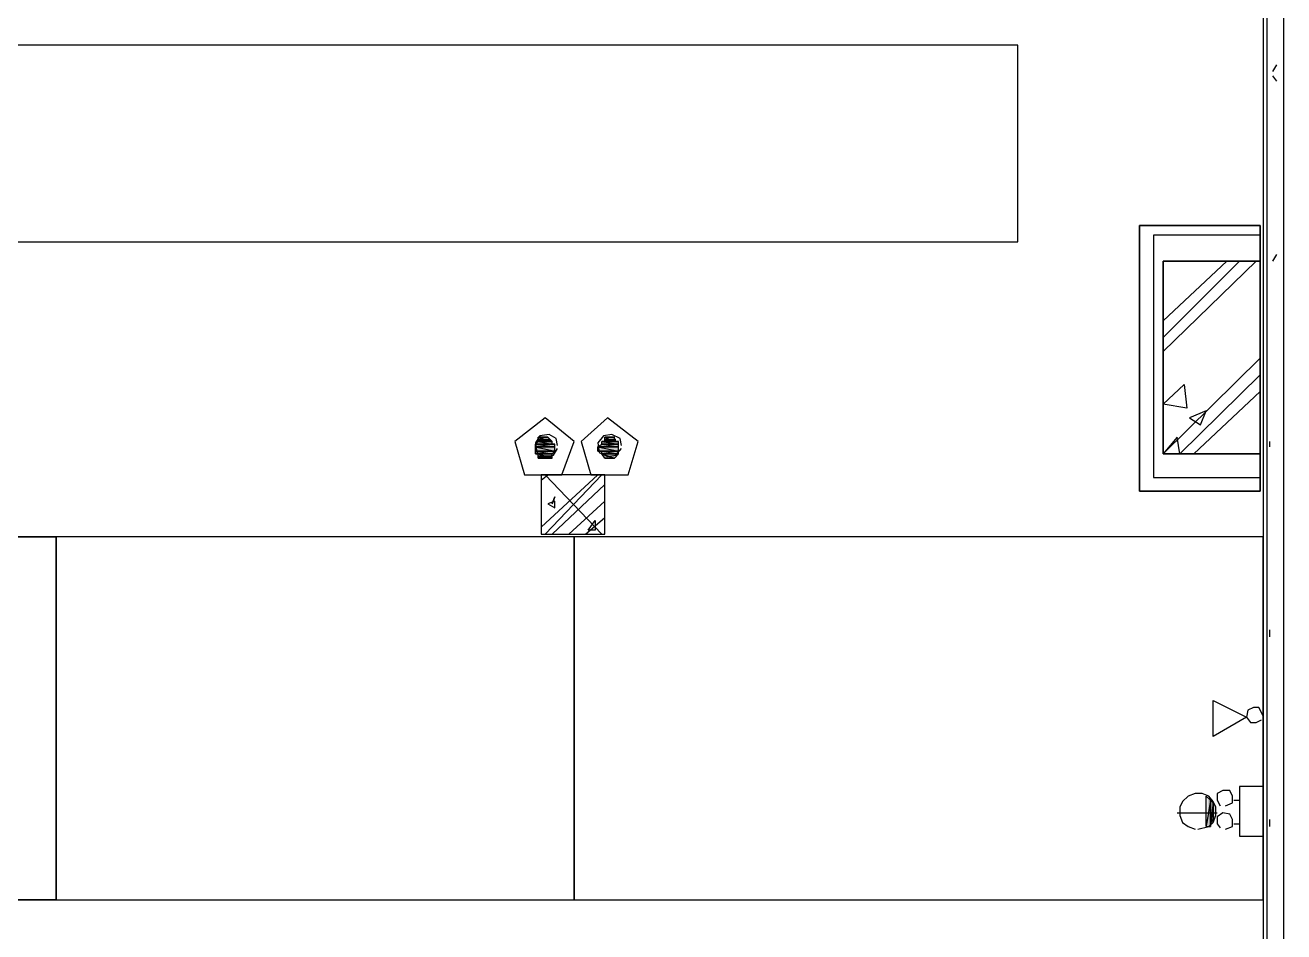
# Model space of a CAD drawing. Header units: millimetres. Extents: x 5 to 415, y 48 to 251.
# Drawn here: x 334.71 to 350.73, y 81.6 to 93.14 of the extents above; entities that cross this region are included whole.
import ezdxf

# ---------------------------------------------------------------- set-up
doc = ezdxf.new("R2010")
doc.units = ezdxf.units.MM
doc.layers.add('H', color=7, linetype='Continuous')
doc.layers.add('P', color=7, linetype='Continuous')

msp = doc.modelspace()

# ---------------------------------------------------------------- hatches: boundary and pattern name
at = {"layer": 'H', "linetype": 'Continuous'}
for points in [[(341.207, 87.806), (341.242, 87.842), (341.418, 87.842), (341.418, 87.806), (341.207, 87.806)], [(341.207, 87.753), (341.207, 87.806), (341.454, 87.806), (341.454, 87.753), (341.207, 87.753)], [(341.242, 87.842), (341.242, 87.877), (341.383, 87.877), (341.418, 87.842), (341.242, 87.842)], [(342.018, 87.753), (342.053, 87.806), (342.265, 87.806), (342.265, 87.753), (342.018, 87.753)], [(342.053, 87.806), (342.053, 87.842), (342.265, 87.842), (342.265, 87.806), (342.053, 87.806)], [(342.089, 87.842), (342.089, 87.877), (342.23, 87.877), (342.23, 87.842), (342.089, 87.842)], [(341.207, 87.718), (341.207, 87.753), (341.454, 87.753), (341.454, 87.718), (341.207, 87.718)], [(341.207, 87.665), (341.207, 87.718), (341.454, 87.718), (341.418, 87.665), (341.207, 87.665)], [(341.242, 87.63), (341.242, 87.665), (341.418, 87.665), (341.418, 87.63), (341.242, 87.63)], [(342.018, 87.718), (342.018, 87.753), (342.265, 87.753), (342.265, 87.718), (342.018, 87.718)], [(342.053, 87.665), (342.053, 87.718), (342.265, 87.718), (342.265, 87.665), (342.053, 87.665)], [(342.089, 87.63), (342.053, 87.665), (342.265, 87.665), (342.23, 87.63), (342.089, 87.63)], [(349.762, 82.938), (349.762, 83.308), (349.797, 83.273), (349.797, 82.938), (349.762, 82.938)], [(349.797, 82.973), (349.797, 83.273), (349.85, 83.22), (349.85, 83.026), (349.797, 82.973)]]:
    msp.add_hatch(color=256, dxfattribs=at).paths.add_polyline_path(points)

# ---------------------------------------------------------------- linework, layer by layer
at = {"layer": 'P'}
for points in [[(350.467, 103.223), (350.467, 71.684)], [(350.52, 79.34), (350.52, 103.223)], [(350.52, 71.684), (350.52, 103.223)], [(350.732, 71.684), (350.732, 103.258)], [(350.732, 71.684), (350.732, 103.223)], [(347.345, 92.886), (281.04, 92.886)], [(347.345, 92.886), (281.04, 92.886)], [(347.345, 92.886), (281.04, 92.886)], [(347.345, 90.382), (347.345, 92.886)], [(347.345, 90.382), (347.345, 92.886)], [(347.345, 90.382), (347.345, 92.886)], [(350.591, 92.551), (350.643, 92.639)], [(350.643, 92.428), (350.591, 92.498)], [(348.897, 87.207), (348.897, 90.593)], [(348.897, 90.593), (350.432, 90.593)], [(350.432, 90.593), (348.897, 90.593)], [(348.897, 90.593), (348.897, 87.207)], [(350.432, 90.593), (348.897, 90.593)], [(348.897, 90.593), (348.897, 87.207)], [(350.432, 90.593), (350.432, 90.135)], [(350.432, 90.47), (350.432, 90.593)], [(350.432, 87.207), (350.432, 90.593)], [(350.432, 87.207), (350.432, 90.593)], [(281.04, 90.382), (347.345, 90.382)], [(281.04, 90.382), (347.345, 90.382)], [(281.04, 90.382), (347.345, 90.382)], [(349.074, 90.47), (349.074, 87.383)], [(350.432, 90.47), (349.074, 90.47)], [(350.432, 90.47), (349.074, 90.47)], [(349.074, 90.47), (349.074, 87.383)], [(350.432, 90.47), (349.074, 90.47)], [(349.074, 90.47), (349.074, 87.383)], [(350.432, 87.383), (350.432, 90.47)], [(350.432, 87.383), (350.432, 90.47)], [(350.591, 90.135), (350.643, 90.223)], [(350.432, 90.135), (349.197, 90.135)], [(349.197, 90.135), (349.197, 87.683)], [(349.197, 89.376), (350.008, 90.135)], [(349.197, 89.165), (350.167, 90.135)], [(349.197, 88.988), (350.379, 90.135)], [(349.197, 89.376), (350.008, 90.135)], [(349.197, 89.165), (350.167, 90.135)], [(349.197, 88.988), (350.379, 90.135)], [(349.197, 87.683), (349.197, 90.135)], [(349.197, 90.135), (350.432, 90.135)], [(350.432, 90.135), (349.197, 90.135)], [(349.197, 90.135), (349.197, 87.683)], [(350.432, 90.135), (350.432, 87.683)], [(350.432, 90.135), (350.432, 87.683)], [(350.432, 87.683), (350.432, 90.135)], [(349.197, 87.683), (350.432, 88.9)], [(349.197, 87.683), (350.432, 88.9)], [(349.409, 87.683), (350.432, 88.688)], [(349.409, 87.683), (350.432, 88.688)], [(349.197, 88.318), (349.462, 88.565)], [(349.197, 88.318), (349.462, 88.565)], [(349.462, 88.565), (349.497, 88.265)], [(349.462, 88.565), (349.497, 88.265)], [(349.585, 87.683), (350.432, 88.477)], [(349.585, 87.683), (350.432, 88.477)], [(349.497, 88.265), (349.197, 88.318)], [(349.497, 88.265), (349.197, 88.318)], [(341.33, 88.142), (340.942, 87.842)], [(341.701, 87.842), (341.33, 88.142)], [(342.124, 88.142), (341.789, 87.842)], [(342.512, 87.842), (342.124, 88.142)], [(349.744, 88.23), (349.532, 88.142)], [(349.744, 88.23), (349.532, 88.142)], [(349.532, 88.142), (349.673, 88.053)], [(349.532, 88.142), (349.673, 88.053)], [(349.673, 88.053), (349.744, 88.23)], [(349.673, 88.053), (349.744, 88.23)], [(340.942, 87.842), (341.066, 87.418)], [(341.26, 87.912), (341.207, 87.824)], [(341.207, 87.806), (341.242, 87.842)], [(341.207, 87.824), (341.224, 87.701)], [(341.418, 87.806), (341.207, 87.806)], [(341.454, 87.806), (341.207, 87.806)], [(341.207, 87.806), (341.454, 87.806)], [(341.454, 87.806), (341.207, 87.806)], [(341.207, 87.806), (341.418, 87.806)], [(341.454, 87.806), (341.207, 87.806)], [(341.207, 87.806), (341.454, 87.771)], [(341.207, 87.806), (341.454, 87.771)], [(341.207, 87.771), (341.207, 87.806)], [(341.277, 87.895), (341.242, 87.895)], [(341.242, 87.895), (341.365, 87.895)], [(341.365, 87.895), (341.242, 87.895)], [(341.242, 87.895), (341.418, 87.842)], [(341.242, 87.895), (341.418, 87.842)], [(341.242, 87.842), (341.242, 87.895)], [(341.418, 87.842), (341.242, 87.842)], [(341.418, 87.842), (341.242, 87.842)], [(341.242, 87.842), (341.418, 87.842)], [(341.242, 87.842), (341.418, 87.842)], [(341.418, 87.842), (341.242, 87.842)], [(341.418, 87.842), (341.242, 87.842)], [(341.242, 87.842), (341.418, 87.806)], [(341.242, 87.842), (341.418, 87.806)], [(341.383, 87.93), (341.26, 87.912)], [(341.33, 87.895), (341.277, 87.895)], [(341.277, 87.895), (341.33, 87.895)], [(341.365, 87.895), (341.277, 87.895)], [(341.277, 87.895), (341.365, 87.895)], [(341.365, 87.895), (341.277, 87.895)], [(341.365, 87.895), (341.365, 87.895)], [(341.365, 87.895), (341.365, 87.895)], [(341.365, 87.895), (341.365, 87.895)], [(341.418, 87.842), (341.365, 87.895)], [(341.471, 87.877), (341.383, 87.93)], [(341.418, 87.842), (341.418, 87.842)], [(341.418, 87.842), (341.418, 87.842)], [(341.418, 87.806), (341.418, 87.842)], [(341.418, 87.806), (341.454, 87.806)], [(341.454, 87.771), (341.454, 87.806)], [(341.489, 87.789), (341.471, 87.877)], [(341.542, 87.418), (341.701, 87.842)], [(341.789, 87.842), (341.912, 87.418)], [(342.071, 87.912), (342, 87.824)], [(342, 87.824), (342.018, 87.701)], [(342, 87.771), (342.053, 87.806)], [(342.265, 87.842), (342.053, 87.842)], [(342.053, 87.842), (342.089, 87.842)], [(342.265, 87.842), (342.053, 87.842)], [(342.053, 87.842), (342.265, 87.806)], [(342.053, 87.842), (342.265, 87.806)], [(342.053, 87.806), (342.053, 87.842)], [(342.265, 87.806), (342.053, 87.806)], [(342.265, 87.806), (342.053, 87.806)], [(342.053, 87.806), (342.265, 87.806)], [(342.053, 87.806), (342.265, 87.806)], [(342.265, 87.806), (342.053, 87.806)], [(342.265, 87.806), (342.053, 87.806)], [(342.053, 87.806), (342.265, 87.771)], [(342.053, 87.806), (342.265, 87.771)], [(342.177, 87.93), (342.071, 87.912)], [(342.212, 87.895), (342.089, 87.895)], [(342.089, 87.895), (342.124, 87.895)], [(342.212, 87.895), (342.089, 87.895)], [(342.089, 87.895), (342.212, 87.842)], [(342.089, 87.895), (342.212, 87.842)], [(342.089, 87.842), (342.089, 87.895)], [(342.212, 87.842), (342.089, 87.842)], [(342.212, 87.842), (342.089, 87.842)], [(342.089, 87.842), (342.265, 87.842)], [(342.089, 87.842), (342.265, 87.842)], [(342.124, 87.895), (342.177, 87.895)], [(342.177, 87.895), (342.124, 87.895)], [(342.177, 87.895), (342.124, 87.895)], [(342.124, 87.895), (342.177, 87.895)], [(342.124, 87.895), (342.212, 87.895)], [(342.283, 87.877), (342.177, 87.93)], [(342.177, 87.895), (342.212, 87.895)], [(342.212, 87.895), (342.177, 87.895)], [(342.212, 87.842), (342.212, 87.895)], [(342.265, 87.842), (342.212, 87.842)], [(342.265, 87.806), (342.265, 87.842)], [(342.265, 87.806), (342.265, 87.806)], [(342.265, 87.806), (342.265, 87.806)], [(342.265, 87.771), (342.265, 87.806)], [(342.3, 87.789), (342.283, 87.877)], [(342.388, 87.418), (342.512, 87.842)], [(349.373, 87.895), (349.197, 87.683)], [(349.373, 87.895), (349.197, 87.683)], [(349.409, 87.683), (349.373, 87.895)], [(349.409, 87.683), (349.373, 87.895)], [(350.555, 87.771), (350.555, 87.842)], [(341.454, 87.771), (341.207, 87.771)], [(341.454, 87.771), (341.207, 87.771)], [(341.207, 87.771), (341.454, 87.771)], [(341.207, 87.771), (341.454, 87.771)], [(341.454, 87.771), (341.207, 87.771)], [(341.454, 87.771), (341.207, 87.771)], [(341.207, 87.771), (341.454, 87.718)], [(341.207, 87.771), (341.454, 87.718)], [(341.207, 87.718), (341.207, 87.771)], [(341.454, 87.718), (341.207, 87.718)], [(341.454, 87.718), (341.207, 87.718)], [(341.207, 87.718), (341.454, 87.718)], [(341.207, 87.718), (341.454, 87.718)], [(341.454, 87.718), (341.207, 87.718)], [(341.454, 87.718), (341.207, 87.718)], [(341.207, 87.718), (341.418, 87.683)], [(341.207, 87.718), (341.418, 87.683)], [(341.207, 87.683), (341.207, 87.718)], [(341.418, 87.683), (341.207, 87.683)], [(341.418, 87.683), (341.207, 87.683)], [(341.207, 87.683), (341.242, 87.683)], [(341.207, 87.683), (341.418, 87.683)], [(341.418, 87.683), (341.207, 87.683)], [(341.224, 87.701), (341.313, 87.648)], [(341.242, 87.683), (341.418, 87.683)], [(341.418, 87.683), (341.242, 87.683)], [(341.242, 87.683), (341.418, 87.63)], [(341.242, 87.683), (341.418, 87.63)], [(341.242, 87.63), (341.242, 87.683)], [(341.313, 87.648), (341.436, 87.665)], [(341.418, 87.683), (341.454, 87.718)], [(341.418, 87.683), (341.418, 87.683)], [(341.418, 87.63), (341.418, 87.683)], [(341.436, 87.665), (341.489, 87.753)], [(341.454, 87.771), (341.454, 87.771)], [(341.454, 87.771), (341.454, 87.771)], [(341.454, 87.718), (341.454, 87.771)], [(341.454, 87.718), (341.454, 87.718)], [(341.454, 87.718), (341.454, 87.718)], [(342.265, 87.771), (342, 87.771)], [(342.265, 87.771), (342, 87.771)], [(342, 87.771), (342.265, 87.771)], [(342, 87.771), (342.265, 87.771)], [(342.265, 87.771), (342, 87.771)], [(342.265, 87.771), (342, 87.771)], [(342, 87.771), (342.265, 87.718)], [(342, 87.771), (342.265, 87.718)], [(342, 87.718), (342, 87.771)], [(342.265, 87.718), (342, 87.718)], [(342.265, 87.718), (342, 87.718)], [(342, 87.718), (342.053, 87.718)], [(342, 87.718), (342.265, 87.718)], [(342.265, 87.718), (342, 87.718)], [(342.018, 87.701), (342.124, 87.648)], [(342.053, 87.718), (342.265, 87.718)], [(342.265, 87.718), (342.053, 87.718)], [(342.053, 87.718), (342.265, 87.683)], [(342.053, 87.718), (342.265, 87.683)], [(342.053, 87.683), (342.053, 87.718)], [(342.265, 87.683), (342.053, 87.683)], [(342.265, 87.683), (342.053, 87.683)], [(342.053, 87.683), (342.265, 87.683)], [(342.053, 87.683), (342.265, 87.683)], [(342.265, 87.683), (342.053, 87.683)], [(342.265, 87.683), (342.053, 87.683)], [(342.053, 87.683), (342.212, 87.63)], [(342.053, 87.683), (342.212, 87.63)], [(342.089, 87.63), (342.053, 87.683)], [(342.124, 87.648), (342.23, 87.665)], [(342.212, 87.63), (342.265, 87.683)], [(342.23, 87.665), (342.3, 87.753)], [(342.265, 87.771), (342.265, 87.771)], [(342.265, 87.771), (342.265, 87.771)], [(342.265, 87.718), (342.265, 87.771)], [(342.265, 87.718), (342.265, 87.718)], [(342.265, 87.683), (342.265, 87.718)], [(342.265, 87.683), (342.265, 87.683)], [(342.265, 87.683), (342.265, 87.683)], [(349.197, 87.683), (350.432, 87.683)], [(350.432, 87.683), (349.197, 87.683)], [(349.197, 87.683), (350.432, 87.683)], [(350.432, 87.683), (350.432, 87.207)], [(341.418, 87.63), (341.242, 87.63)], [(341.365, 87.63), (341.242, 87.63)], [(341.242, 87.63), (341.365, 87.63)], [(341.365, 87.63), (341.242, 87.63)], [(341.242, 87.63), (341.418, 87.63)], [(341.365, 87.63), (341.242, 87.63)], [(341.242, 87.63), (341.365, 87.63)], [(341.242, 87.63), (341.365, 87.63)], [(341.277, 87.63), (341.242, 87.63)], [(341.365, 87.63), (341.277, 87.63)], [(341.33, 87.63), (341.277, 87.63)], [(341.277, 87.63), (341.33, 87.63)], [(341.33, 87.63), (341.365, 87.63)], [(341.365, 87.63), (341.33, 87.63)], [(341.418, 87.63), (341.365, 87.63)], [(341.365, 87.63), (341.365, 87.63)], [(342.212, 87.63), (342.089, 87.63)], [(342.212, 87.63), (342.089, 87.63)], [(342.089, 87.63), (342.212, 87.63)], [(342.089, 87.63), (342.212, 87.63)], [(342.212, 87.63), (342.089, 87.63)], [(342.212, 87.63), (342.089, 87.63)], [(342.089, 87.63), (342.177, 87.63)], [(342.089, 87.63), (342.177, 87.63)], [(342.124, 87.63), (342.089, 87.63)], [(342.177, 87.63), (342.124, 87.63)], [(342.124, 87.63), (342.177, 87.63)], [(342.177, 87.63), (342.124, 87.63)], [(342.177, 87.63), (342.212, 87.63)], [(342.177, 87.63), (342.177, 87.63)], [(342.177, 87.63), (342.177, 87.63)], [(342.212, 87.63), (342.212, 87.63)], [(342.212, 87.63), (342.212, 87.63)], [(341.066, 87.418), (341.542, 87.418)], [(341.277, 86.748), (342, 87.418)], [(341.277, 87.348), (341.365, 87.418)], [(342.089, 87.418), (341.277, 87.418)], [(341.277, 87.418), (341.277, 86.66)], [(341.33, 87.418), (342.053, 86.66)], [(342.053, 87.418), (341.33, 86.66)], [(341.912, 87.418), (342.388, 87.418)], [(342.089, 86.66), (342.089, 87.418)], [(349.074, 87.383), (350.432, 87.383)], [(349.074, 87.383), (350.432, 87.383)], [(349.074, 87.383), (350.432, 87.383)], [(350.432, 87.207), (350.432, 87.383)], [(341.418, 86.66), (342.089, 87.295)], [(350.432, 87.207), (348.897, 87.207)], [(348.897, 87.207), (350.432, 87.207)], [(348.897, 87.207), (350.432, 87.207)], [(341.454, 87.083), (341.365, 87.048)], [(341.365, 87.048), (341.454, 86.995)], [(341.454, 87.136), (341.418, 87.048)], [(341.418, 87.048), (341.454, 87.136)], [(341.454, 86.995), (341.454, 87.083)], [(341.63, 86.66), (342.089, 87.083)], [(341.842, 86.66), (342.089, 86.872)], [(341.877, 86.713), (341.965, 86.836)], [(341.965, 86.836), (341.965, 86.713)], [(341.965, 86.713), (341.877, 86.713)], [(328.542, 86.625), (335.104, 86.625)], [(335.104, 86.625), (328.542, 86.625)], [(335.104, 86.625), (335.104, 82.003)], [(335.104, 82.003), (335.104, 86.625)], [(341.701, 86.625), (335.104, 86.625)], [(335.104, 86.625), (335.104, 82.003)], [(341.701, 86.625), (335.104, 86.625)], [(335.104, 86.625), (335.104, 82.003)], [(341.277, 86.66), (342.089, 86.66)], [(341.701, 82.003), (341.701, 86.625)], [(341.701, 82.003), (341.701, 86.625)], [(350.467, 86.625), (341.701, 86.625)], [(341.701, 86.625), (341.701, 82.003)], [(350.467, 86.625), (341.701, 86.625)], [(341.701, 86.625), (341.701, 82.003)], [(350.467, 82.003), (350.467, 86.625)], [(350.467, 82.003), (350.467, 86.625)], [(350.555, 85.355), (350.555, 85.443)], [(349.832, 84.085), (349.832, 84.543)], [(349.832, 84.543), (350.255, 84.332)], [(350.344, 84.455), (350.273, 84.42)], [(350.414, 84.455), (350.344, 84.455)], [(350.467, 84.349), (350.414, 84.455)], [(350.255, 84.332), (349.832, 84.085)], [(350.273, 84.42), (350.255, 84.332)], [(350.255, 84.332), (350.308, 84.261)], [(350.379, 84.261), (350.449, 84.296)], [(350.308, 84.261), (350.379, 84.261)], [(349.515, 83.326), (349.444, 83.256)], [(349.515, 83.326), (349.444, 83.256)], [(349.603, 83.361), (349.515, 83.326)], [(349.603, 83.361), (349.515, 83.326)], [(349.691, 83.361), (349.603, 83.361)], [(349.691, 83.361), (349.603, 83.361)], [(349.779, 83.326), (349.691, 83.361)], [(349.779, 83.326), (349.691, 83.361)], [(349.744, 82.938), (349.744, 83.326)], [(349.744, 83.326), (349.797, 83.273)], [(349.832, 83.256), (349.779, 83.326)], [(349.832, 83.256), (349.779, 83.326)], [(349.956, 83.397), (349.885, 83.361)], [(349.885, 83.361), (349.885, 83.273)], [(350.044, 83.397), (349.956, 83.397)], [(350.079, 83.326), (350.044, 83.397)], [(350.079, 83.238), (350.079, 83.326)], [(350.167, 83.45), (350.167, 82.815)], [(350.467, 83.45), (350.167, 83.45)], [(350.467, 82.815), (350.467, 83.45)], [(349.444, 83.256), (349.409, 83.185)], [(349.444, 83.256), (349.409, 83.185)], [(349.409, 83.185), (349.409, 83.079)], [(349.409, 83.185), (349.409, 83.079)], [(349.797, 83.273), (349.744, 82.938)], [(349.797, 83.273), (349.744, 82.938)], [(349.797, 82.973), (349.797, 83.273)], [(349.797, 83.273), (349.832, 83.238)], [(349.797, 82.938), (349.797, 83.273)], [(349.797, 83.273), (349.797, 82.938)], [(349.797, 82.938), (349.797, 83.273)], [(349.797, 83.273), (349.797, 82.973)], [(349.797, 82.938), (349.797, 83.273)], [(349.832, 83.238), (349.797, 82.973)], [(349.832, 83.238), (349.797, 82.973)], [(349.867, 83.185), (349.832, 83.256)], [(349.867, 83.185), (349.832, 83.256)], [(349.832, 83.026), (349.832, 83.238)], [(349.832, 83.238), (349.832, 83.185)], [(349.832, 83.026), (349.832, 83.238)], [(349.832, 83.062), (349.832, 83.185)], [(349.832, 83.185), (349.832, 83.15)], [(349.832, 83.062), (349.832, 83.185)], [(349.832, 83.185), (349.832, 83.026)], [(349.832, 83.185), (349.832, 83.026)], [(349.832, 83.15), (349.832, 83.062)], [(349.867, 83.079), (349.867, 83.185)], [(349.867, 83.079), (349.867, 83.185)], [(349.885, 83.273), (349.92, 83.203)], [(349.991, 83.203), (350.079, 83.238)], [(350.097, 83.273), (350.167, 83.273)], [(349.373, 83.114), (349.885, 83.114)], [(349.409, 83.079), (349.444, 82.991)], [(349.409, 83.079), (349.444, 82.991)], [(349.444, 82.991), (349.515, 82.938)], [(349.444, 82.991), (349.515, 82.938)], [(349.779, 82.938), (349.832, 82.991)], [(349.779, 82.938), (349.832, 82.991)], [(349.797, 82.973), (349.832, 83.026)], [(349.832, 83.114), (349.832, 83.062)], [(349.832, 83.062), (349.832, 83.114)], [(349.832, 82.991), (349.867, 83.079)], [(349.832, 82.991), (349.867, 83.079)], [(349.832, 83.026), (349.832, 83.062)], [(349.956, 83.114), (349.885, 83.062)], [(349.885, 83.062), (349.885, 82.973)], [(350.044, 83.097), (349.956, 83.114)], [(350.079, 83.026), (350.044, 83.097)], [(350.079, 82.938), (350.079, 83.026)], [(350.555, 82.938), (350.555, 83.026)], [(349.515, 82.938), (349.603, 82.903)], [(349.515, 82.938), (349.603, 82.903)], [(349.638, 82.903), (349.779, 82.938)], [(349.638, 82.903), (349.779, 82.938)], [(349.744, 82.938), (349.797, 82.938)], [(349.797, 82.973), (349.797, 82.938)], [(349.885, 82.973), (349.92, 82.92)], [(349.991, 82.903), (350.079, 82.938)], [(350.097, 82.973), (350.167, 82.973)], [(350.167, 82.815), (350.467, 82.815)], [(335.104, 82.003), (328.542, 82.003)], [(328.542, 82.003), (335.104, 82.003)], [(335.104, 82.003), (341.701, 82.003)], [(335.104, 82.003), (341.701, 82.003)], [(341.701, 82.003), (350.467, 82.003)], [(341.701, 82.003), (350.467, 82.003)]]:
    msp.add_lwpolyline(points, dxfattribs=at)

doc.saveas('drawing.dxf')
